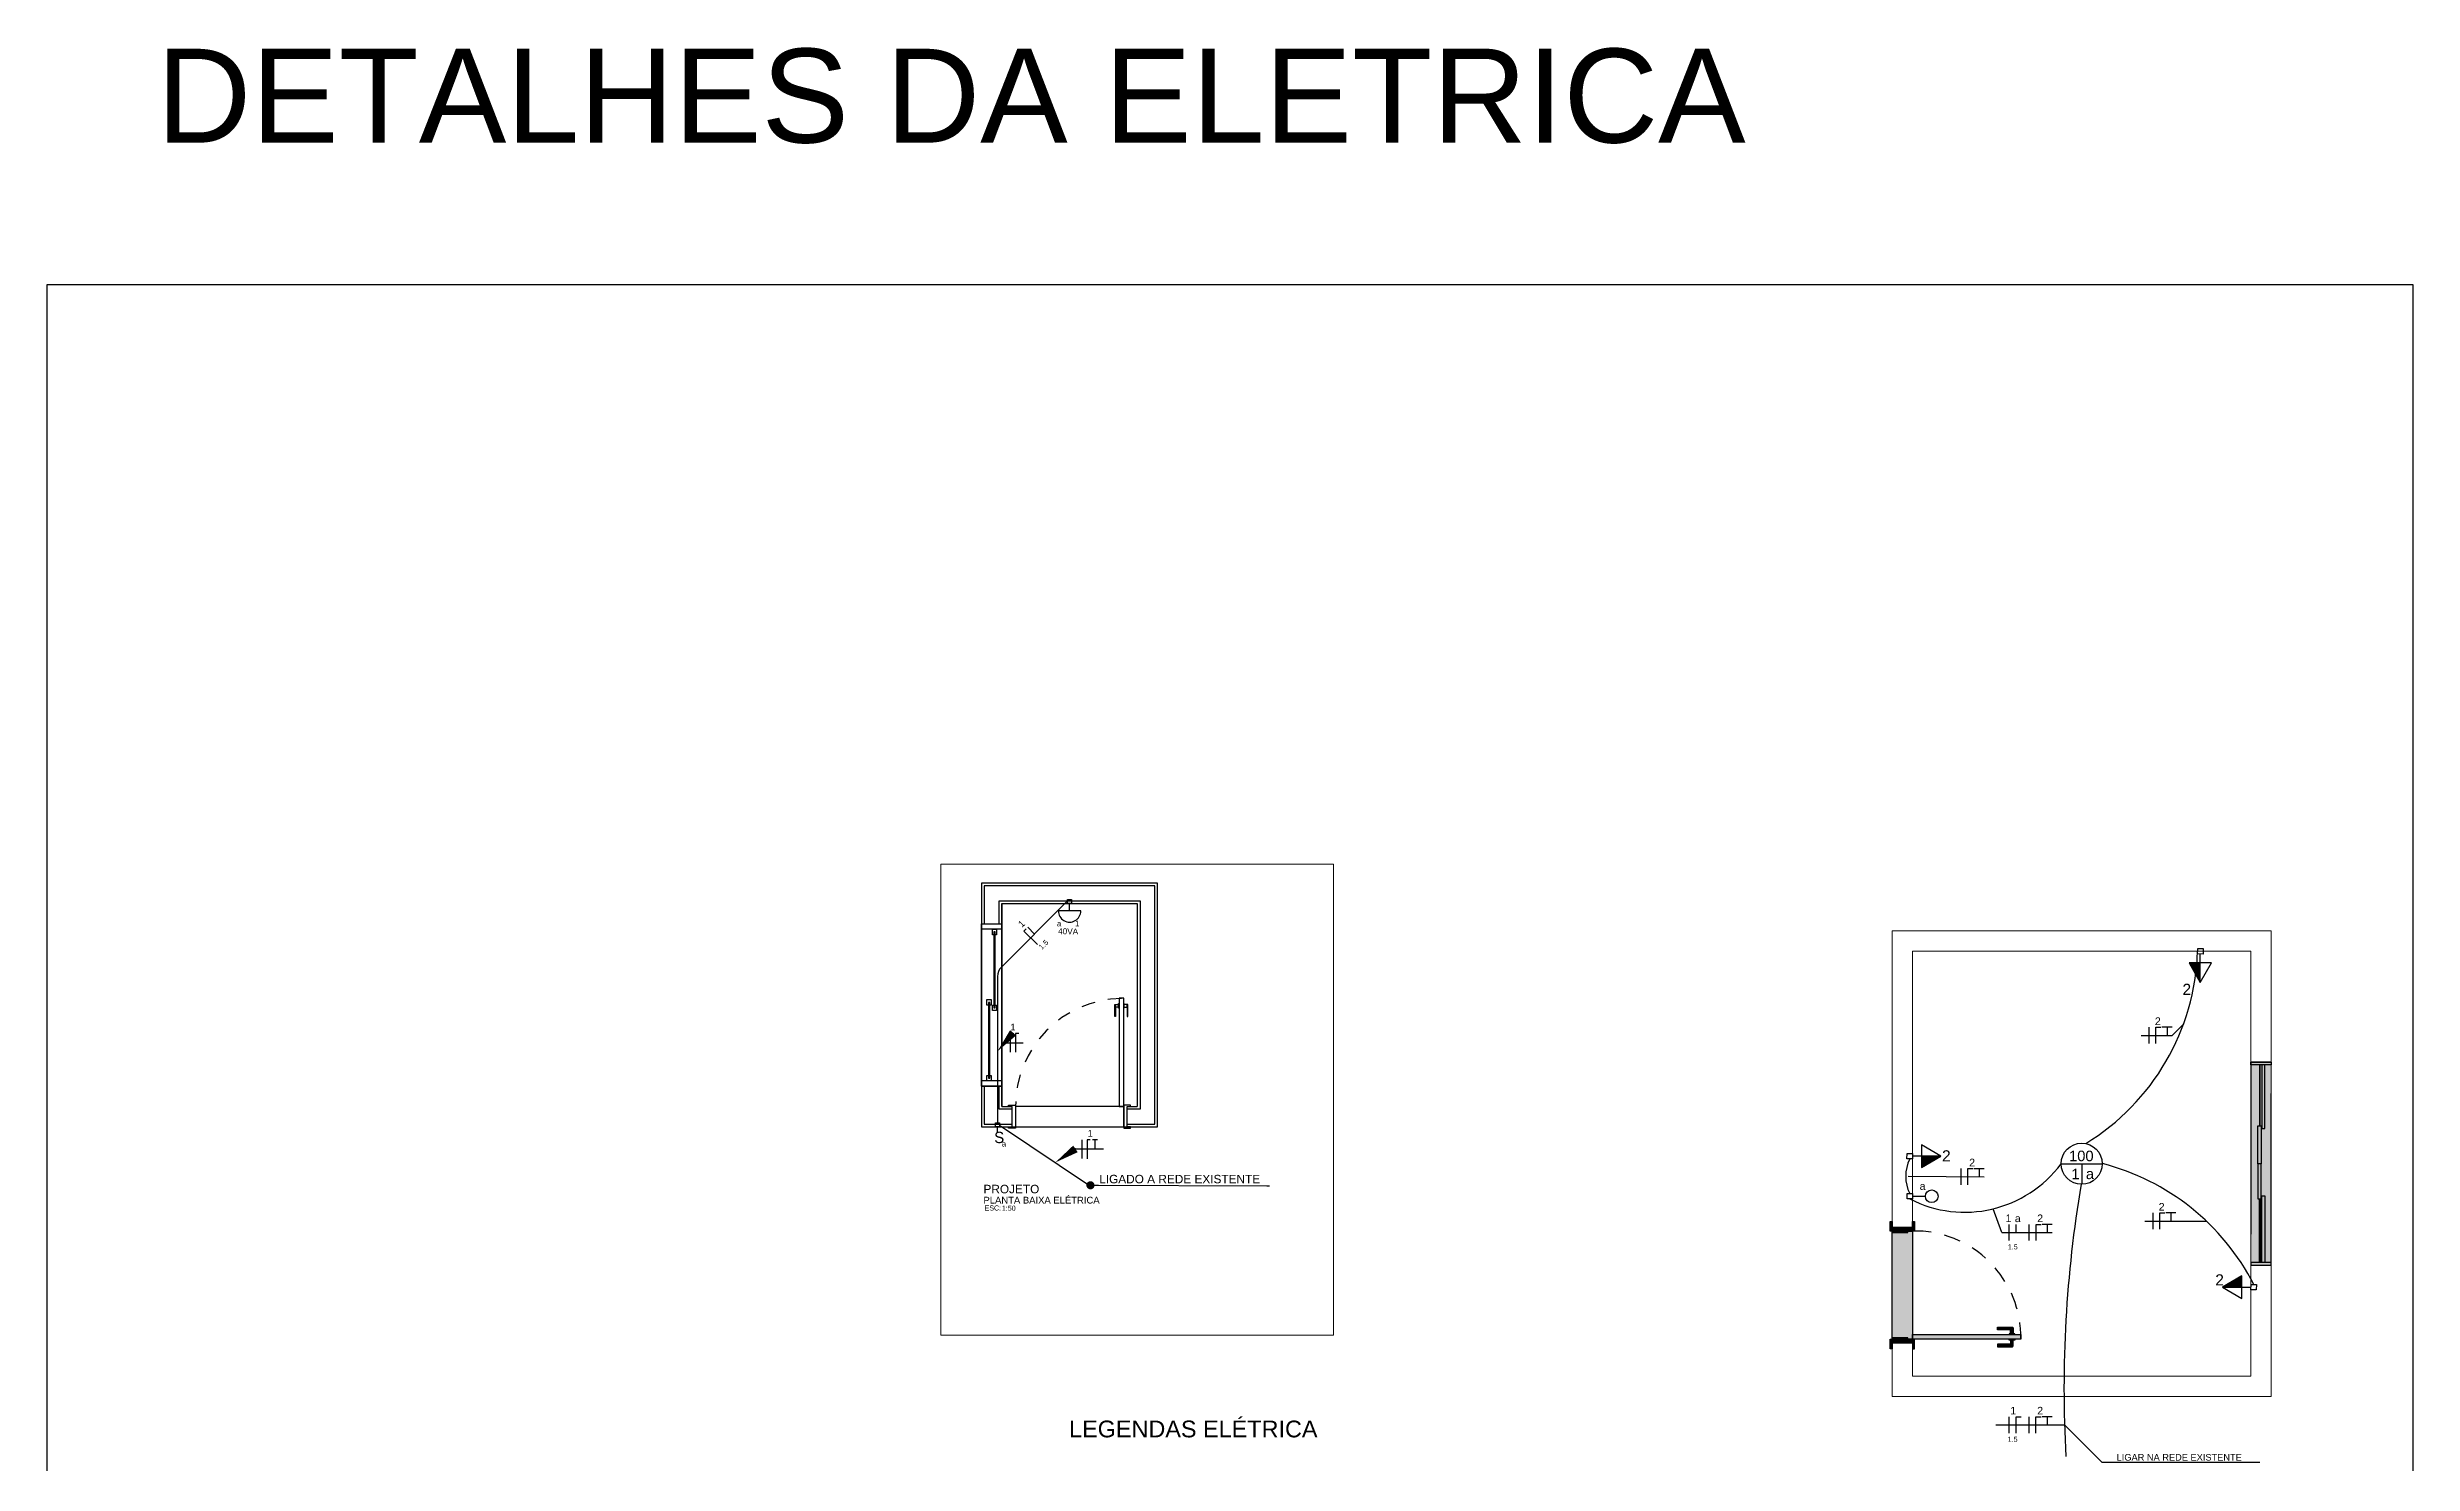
# Model space of a CAD drawing. Header units: inches. Extents: x -409 to -274, y -29 to 11.
# Drawn here: x -314.61 to -297.14, y -10.56 to -0.09 of the extents above; entities that cross this region are included whole.
import ezdxf
from ezdxf import colors
from ezdxf.entities.mleader import LeaderData, LeaderLine
from ezdxf.enums import TextEntityAlignment as Align
from ezdxf.math import Vec2, Vec3

# ---------------------------------------------------------------- set-up
doc = ezdxf.new("R2010")
doc.units = ezdxf.units.IN
doc.header["$MEASUREMENT"] = 0
for name, pattern in [('DASHED2', [9.525, 6.35, -3.175]), ('HIDDEN', [0.375, 0.25, -0.125]), ('HIDDEN2', [0.1875, 0.125, -0.0625])]:
    doc.linetypes.add(name, pattern=pattern)
doc.layers.get('0').update_dxf_attribs({"color": 8})
for name, color, linetype in [('.10', 1, 'Continuous'), ('AQ-COTAS - MÓVEIS', 8, 'Continuous'), ('AR-ALV-CRT', 4, 'Continuous'), ('ARQ-COTA-25', 12, 'Continuous'), ('ARQ-COTA-50', 1, 'Continuous'), ('ARQ-PIS', 1, 'Continuous'), ('ARQ-TXT-02', 2, 'Continuous'), ('ARQ-TXT-03', 3, 'Continuous'), ('ARQ-TXT-04', 4, 'Continuous'), ('ARQ-TXT-LEA', 1, 'Continuous'), ('ARQ-TXT-LEADER', 1, 'Continuous'), ('Camada 1', 7, 'Continuous'), ('DI-Linhas_do_quadro', 1, 'Continuous'), ('EL-Textos_pontos', 2, 'Continuous'), ('ELE-VT3', 30, 'Continuous'), ('FO-TÍTULOS', 1, 'Continuous'), ('matriz', 1, 'Continuous'), ('R- ANOTAÇÕES', 3, 'Continuous'), ('Texto', 3, 'Continuous')]:
    doc.layers.add(name, color=color, linetype=linetype)
doc.layers.add('QUAD_LIMITES', color=2, linetype='Continuous', lineweight=0)
doc.styles.add('Annotative', font='arial.ttf')
doc.styles.add('Arial', font='ARIALUNI.ttf')
doc.styles.add('ARIAL 1mm', font='arial.ttf', dxfattribs={"height": 0.1})
doc.styles.add('ELE-SIMB-12MM', font='arial.ttf', dxfattribs={"height": 0.12})
doc.styles.add('Romans', font='romans.shx')
doc.styles.get("Standard").update_dxf_attribs({"font": 'arial.ttf'})
doc.styles.add('Swiss LT', font='swissl.ttf')
doc.dimstyles.new('1-75', dxfattribs={"dimtxt": 0.14, "dimasz": 0.06, "dimexe": 0.01, "dimexo": 0.05, "dimgap": 0.05, "dimtad": 1, "dimzin": 4, "dimdsep": 46, "dimtxsty": 'Annotative', "dimblk": 'ARCHTICK', "dimcen": 0.09, "dimclrd": 10, "dimclre": 10, "dimclrt": 2, "dimadec": 0, "dimazin": 0, "dimtfac": 1, "dimtix": 1, "dimtofl": 0, "dimtmove": 0, "dimatfit": 3, "dimldrblk": 'DOT', "dimfxl": 0.1, "dimfxlon": 1, "dimtolj": 1, "dimtzin": 0, "dimarcsym": 0})

# ---------------------------------------------------------------- blocks, each defined once
blk = doc.blocks.new('*U582')
at = {"layer": 'ARQ-TXT-02', "insert": (0.231, 0.171), "char_height": 0.0375, "attachment_point": 1, "style": 'Arial'}
blk.add_mtext_dynamic_manual_height_columns('ESC:', width=0.00172, gutter_width=0.312, heights=[0], dxfattribs=at)
at = {"layer": 'ARQ-TXT-02', "style": 'Arial'}
blk.add_attdef('ESCALA', (0.359, 0.132), '', height=0.0375, dxfattribs=at)
at = {"layer": 'ARQ-TXT-03', "style": 'Arial'}
blk.add_attdef('DESENHO', (0.223, 0.185), '', height=0.05, dxfattribs=at)
at = {"layer": 'ARQ-TXT-04', "style": 'Arial'}
blk.add_attdef('MATÉRIA', text='', height=0.0625, dxfattribs=at).set_placement((0.223, 0.242), align=Align.BOTTOM_LEFT)
blk = doc.blocks.new('*U504')
at = {"layer": 'ELE-VT3'}
blk.add_lwpolyline([(-0.026, 0.026), (0.026, 0.026), (0.026, -0.026), (-0.026, -0.026)], close=True, dxfattribs=at)
blk.add_lwpolyline([(0.026, 0), (0.154, 0)], dxfattribs=at)
blk.add_circle((0.217, 0), 0.0623, dxfattribs=at)
at = {"layer": 'ELE-VT3', "style": 'ARIAL 1mm'}
blk.add_attdef('A', text='', height=0.075, dxfattribs=at).set_placement((0.127, 0.1), align=Align.MIDDLE_CENTER)
blk = doc.blocks.new('*U507')
for p, q in [((-0.0685, 0), (-0.0123, 0)), ((-0.0404, 0), (-0.0404, -0.0281))]:
    blk.add_line(p, q)
blk.add_circle((-0.0404, 0), 0.0281)
at = {"style": 'ELE-SIMB-12MM'}
blk.add_attdef('POTENCIA', text='', height=0.0144, dxfattribs=at).set_placement((-0.0409, 0.0035), align=Align.CENTER)
blk.add_attdef('CIRCUITO', text='', height=0.0144, dxfattribs=at).set_placement((-0.0433, -0.0212), align=Align.RIGHT)
blk.add_attdef('INTERRUPTOR', (-0.0347, -0.021), '', height=0.0144, dxfattribs=at)
blk = doc.blocks.new('*U505')
at = {"ltscale": 0.01}
h = blk.add_hatch(color=256, dxfattribs=at)
h.dxf.hatch_style = 1
h.paths.add_polyline_path([(0.306, 0.191), (0.196, 0.191), (0.306, 0)])
blk.add_lwpolyline([(0.281, 0.333), (0.334, 0.332), (0.333, 0.279), (0.28, 0.28)], close=True, dxfattribs=at)
for points in [[(0.306, 0), (0.306, 0.28)], [(0.306, 0), (0.306, 0.28)], [(0.306, 0), (0.306, 0.28)], [(0.417, 0.191), (0.196, 0.191), (0.306, 0), (0.417, 0.191)], [(0.417, 0.191), (0.196, 0.191), (0.306, 0), (0.417, 0.191)], [(0.417, 0.191), (0.196, 0.191), (0.306, 0), (0.417, 0.191)]]:
    blk.add_lwpolyline(points, dxfattribs=at)
at = {"style": 'ARIAL 1mm'}
blk.add_attdef('1', text='', height=0.11, dxfattribs=at).set_placement((0.287, -0.073), align=Align.MIDDLE_CENTER)
blk = doc.blocks.new('*U506')
at = {"ltscale": 0.01}
h = blk.add_hatch(color=256, dxfattribs=at)
h.dxf.hatch_style = 1
h.paths.add_polyline_path([(0.115, 0), (0.115, -0.111), (0.306, 0)])
blk.add_lwpolyline([(-0.027, -0.026), (-0.026, 0.027), (0.027, 0.026), (0.026, -0.027)], close=True, dxfattribs=at)
for points in [[(0.115, 0.11), (0.115, -0.111), (0.306, 0), (0.115, 0.11)], [(0.115, 0.11), (0.115, -0.111), (0.306, 0), (0.115, 0.11)], [(0.115, 0.11), (0.115, -0.111), (0.306, 0), (0.115, 0.11)], [(0.306, 0), (0.026, 0)], [(0.306, 0), (0.026, 0)], [(0.306, 0), (0.026, 0)]]:
    blk.add_lwpolyline(points, dxfattribs=at)
at = {"style": 'ARIAL 1mm'}
blk.add_attdef('1', text='', height=0.11, dxfattribs=at).set_placement((0.287, -0.073), align=Align.MIDDLE_CENTER)
blk = doc.blocks.new('*U503')
at = {"ltscale": 0.01}
h = blk.add_hatch(color=256, dxfattribs=at)
h.dxf.hatch_style = 1
h.paths.add_polyline_path([(0.498, 0), (0.498, 0.11), (0.306, 0)])
for points in [[(0.498, -0.111), (0.498, 0.11), (0.306, 0), (0.498, -0.111)], [(0.498, -0.111), (0.498, 0.11), (0.306, 0), (0.498, -0.111)], [(0.498, -0.111), (0.498, 0.11), (0.306, 0), (0.498, -0.111)], [(0.306, 0), (0.586, 0)], [(0.306, 0), (0.586, 0)], [(0.306, 0), (0.586, 0)]]:
    blk.add_lwpolyline(points, dxfattribs=at)
blk.add_lwpolyline([(0.64, 0.025), (0.639, -0.028), (0.586, -0.027), (0.587, 0.026)], close=True, dxfattribs=at)
at = {"style": 'ARIAL 1mm'}
blk.add_attdef('1', text='', height=0.11, dxfattribs=at).set_placement((0.287, -0.073), align=Align.MIDDLE_CENTER)
blk = doc.blocks.new('*U502')
at = {"true_color": 0x939598}
h = blk.add_hatch(color=252, dxfattribs=at)
h.dxf.hatch_style = 1
h.paths.add_polyline_path([(450036.1, 7827588.6), (450036.1, 7827573.6), (450186.1, 7827573.6), (450186.1, 7827588.6)])
at = {"color": 252, "linetype": 'DASHED2', "ltscale": 20}
for points in [[(450036.1, 7827573.6), (450186.1, 7827573.6), (450186.1, 7827588.6), (450036.1, 7827588.6)], [(450038.1, 7827579.8), (450083.1, 7827579.8), (450083.1, 7827580.4), (450038.1, 7827580.4)], [(450137.1, 7827580.4), (450184.1, 7827580.4), (450184.1, 7827579.8), (450137.1, 7827579.8)]]:
    blk.add_lwpolyline(points, close=True, dxfattribs=at)
for points in [[(450036.1, 7827588.6), (450038.1, 7827588.6), (450038.1, 7827573.6), (450036.1, 7827573.6)], [(450038.1, 7827581.5), (450085.1, 7827581.5), (450085.1, 7827583.9), (450038.1, 7827583.9)], [(450083.1, 7827581), (450111.1, 7827581), (450111.1, 7827578.6), (450083.1, 7827578.6)], [(450137.1, 7827581), (450111.1, 7827581), (450111.1, 7827578.6), (450137.1, 7827578.6)], [(450184.1, 7827581.5), (450134.9, 7827581.5), (450134.9, 7827583.9), (450184.1, 7827583.9)], [(450186.1, 7827588.6), (450184.1, 7827588.6), (450184.1, 7827573.6), (450186.1, 7827573.6)]]:
    blk.add_lwpolyline(points, close=True)
blk = doc.blocks.new('*U501')
h = blk.add_hatch(color=33)
h.dxf.hatch_style = 1
h.paths.add_polyline_path([(0.125, 0.015), (0.125, 0), (0.055, 0), (0.055, 0.015)])
at = {"true_color": 0xc7c8ca}
h = blk.add_hatch(color=9, dxfattribs=at)
h.dxf.hatch_style = 1
h.paths.add_polyline_path([(0.125, -0.15), (0.925, -0.15), (0.925, 0), (0.125, 0)])
h = blk.add_hatch(color=33)
h.dxf.hatch_style = 1
h.paths.add_polyline_path([(0.95, -0.15), (0.925, -0.15), (0.925, -0.115), (0.915, -0.115), (0.915, 0), (0.95, 0)])
h = blk.add_hatch(color=33)
h.dxf.hatch_style = 1
h.paths.add_polyline_path([(0.995, 0), (0.925, 0), (0.925, 0.015), (0.995, 0.015)])
h = blk.add_hatch(color=33)
h.dxf.hatch_style = 1
h.paths.add_polyline_path([(0.125, -0.15), (0.125, -0.165), (0.055, -0.165), (0.055, -0.15)])
h = blk.add_hatch(color=33)
h.dxf.hatch_style = 1
h.paths.add_polyline_path([(0.1, 0), (0.135, 0), (0.135, -0.115), (0.125, -0.115), (0.125, -0.15), (0.1, -0.15)])
h = blk.add_hatch(color=33)
h.dxf.hatch_style = 1
h.paths.add_polyline_path([(0.16, -0.15), (0.16, -0.95), (0.125, -0.95), (0.125, -0.15)])
h = blk.add_hatch(color=33)
h.dxf.hatch_style = 1
h.paths.add_polyline_path([(0.995, -0.15), (0.995, -0.165), (0.925, -0.165), (0.925, -0.15)])
h = blk.add_hatch(color=9, dxfattribs=at)
h.dxf.hatch_style = 1
h.paths.add_polyline_path([(0.09, -0.87, 0.414214), (0.095, -0.875), (0.119, -0.875), (0.119, -0.895), (0.08, -0.895, -0.414214), (0.07, -0.885), (0.07, -0.778), (0.09, -0.778)])
h.paths.add_polyline_path([(0.125, -0.907), (0.119, -0.907), (0.119, -0.865), (0.125, -0.865)])
h.paths.add_polyline_path([(0.166, -0.907), (0.16, -0.907), (0.16, -0.865), (0.166, -0.865)])
h.paths.add_polyline_path([(0.215, -0.885, -0.414214), (0.205, -0.895), (0.166, -0.895), (0.166, -0.875), (0.19, -0.875, 0.414214), (0.195, -0.87), (0.195, -0.778), (0.215, -0.778)])
for points in [[(0.125, 0), (0.055, 0), (0.055, 0.015), (0.125, 0.015)], [(0.995, 0), (0.925, 0), (0.925, 0.015), (0.995, 0.015)], [(0.125, -0.15), (0.055, -0.15), (0.055, -0.165), (0.125, -0.165)], [(0.16, -0.15), (0.16, -0.95), (0.125, -0.95), (0.125, -0.15)], [(0.995, -0.165), (0.925, -0.165), (0.925, -0.15), (0.995, -0.15)], [(0.125, -0.907), (0.119, -0.907), (0.119, -0.865), (0.125, -0.865)], [(0.16, -0.907), (0.166, -0.907), (0.166, -0.865), (0.16, -0.865)]]:
    blk.add_lwpolyline(points, close=True)
at = {"color": 251, "true_color": 0x636466}
blk.add_lwpolyline([(0.125, 0), (0.925, 0), (0.925, -0.15), (0.125, -0.15)], close=True, dxfattribs=at)
for points in [[(0.95, -0.15), (0.95, 0), (0.915, 0), (0.915, -0.115), (0.925, -0.115), (0.925, -0.15), (0.95, -0.15)], [(0.125, -0.15), (0.125, -0.115), (0.135, -0.115), (0.135, 0), (0.1, 0), (0.1, -0.15), (0.125, -0.15)]]:
    blk.add_lwpolyline(points)
at = {"color": 252, "linetype": 'HIDDEN2'}
blk.add_lwpolyline([(0.925, -0.15, -0.427374), (0.125, -0.95), (0.125, -0.15)], format="xyb", dxfattribs=at)
for points in [[(0.07, -0.778), (0.07, -0.885, 0.414214), (0.08, -0.895), (0.119, -0.895), (0.119, -0.875), (0.095, -0.875, -0.414214), (0.09, -0.87), (0.09, -0.778)], [(0.215, -0.778), (0.215, -0.885, -0.414214), (0.205, -0.895), (0.166, -0.895), (0.166, -0.875), (0.19, -0.875, 0.414214), (0.195, -0.87), (0.195, -0.778)]]:
    blk.add_lwpolyline(points, format="xyb", close=True)
blk = doc.blocks.new('_ArchTick')
at = {"color": 0, "linetype": 'ByBlock', "const_width": 0.15}
blk.add_lwpolyline([(-0.5, -0.5), (0.5, 0.5)], dxfattribs=at)
blk = doc.blocks.new('DOT')
at = {"layer": 'AQ-COTAS - MÓVEIS', "color": 0, "linetype": 'ByBlock'}
blk.add_line((-0.5, 0), (-1, 0), dxfattribs=at)
at = {"layer": 'AQ-COTAS - MÓVEIS', "color": 0, "linetype": 'ByBlock', "const_width": 0.5}
blk.add_lwpolyline([(-0.25, 0, 1), (0.25, 0, 1)], format="xyb", close=True, dxfattribs=at)

msp = doc.modelspace()

# ---------------------------------------------------------------- linework, layer by layer
at = {"layer": '.10', "color": 251, "true_color": 0x636466}
for p, q in [((-307.709, -6.268), (-307.709, -7.768)), ((-306.409, -6.268), (-307.709, -6.268)), ((-306.409, -8.068), (-306.409, -6.268)), ((-307.689, -6.288), (-307.689, -6.568)), ((-306.429, -6.288), (-307.689, -6.288)), ((-307.579, -6.568), (-307.579, -6.398)), ((-307.579, -6.398), (-306.539, -6.398)), ((-307.559, -6.418), (-307.559, -7.918)), ((-307.559, -7.918), (-307.559, -6.418)), ((-307.559, -6.418), (-306.559, -6.418)), ((-306.559, -6.418), (-306.559, -7.918)), ((-306.539, -6.398), (-306.539, -7.938)), ((-306.429, -8.048), (-306.429, -6.288)), ((-307.709, -7.768), (-307.709, -8.068)), ((-307.689, -7.768), (-307.689, -8.048)), ((-307.579, -7.938), (-307.579, -7.768)), ((-307.484, -7.938), (-307.579, -7.938)), ((-307.559, -7.918), (-307.484, -7.918)), ((-306.634, -7.918), (-306.559, -7.918)), ((-306.539, -7.938), (-306.634, -7.938)), ((-307.709, -8.068), (-306.409, -8.068)), ((-307.689, -8.048), (-307.484, -8.048)), ((-307.689, -8.068), (-307.579, -8.068)), ((-306.634, -8.048), (-306.429, -8.048))]:
    msp.add_line(p, q, dxfattribs=at)
at = {"color": 1, "transparency": 33554687}
msp.add_lwpolyline([(-307.074, -6.398), (-307.563, -6.887, 0.198912), (-307.592, -6.958), (-307.592, -8.039)], format="xyb", dxfattribs=at)
msp.add_lwpolyline([(-307.577, -8.054), (-306.913, -8.5)], dxfattribs=at)
for centre, radius, start, end in [((-300.457, -6.715), 1.729, 301.4175, 358.1844), ((-300.6, -8.432), 0.285, 153.4262, 206.7065), ((-300.449, -7.811), 0.887, 242.7637, 323.4029), ((-299.864, -10.027), 1.742, 27.1771, 75.6641), ((-290.653, -10.002), 9.063, 170.4047, 183.1736)]:
    msp.add_arc(centre, radius, start, end, dxfattribs=at)
at = {"layer": 'AR-ALV-CRT', "color": 251, "lineweight": 5, "true_color": 0x636466}
for points in [[(-298.185, -6.62), (-300.985, -6.62), (-300.985, -10.06), (-298.185, -10.06)], [(-300.835, -6.77), (-298.335, -6.77), (-298.335, -9.91), (-300.835, -9.91)]]:
    msp.add_lwpolyline(points, close=True, dxfattribs=at)
at = {"layer": 'ARQ-PIS', "color": 4, "linetype": 'ByBlock'}
msp.add_lwpolyline([(-314.608, -1.844), (-297.141, -1.844), (-297.141, -21.921), (-314.608, -21.921)], close=True, dxfattribs=at)
at = {"layer": 'DI-Linhas_do_quadro', "linetype": 'Continuous', "transparency": 33554687}
msp.add_line((-298.269, -10.547), (-299.435, -10.547), dxfattribs=at)
msp.add_lwpolyline([(-299.435, -10.547), (-299.712, -10.269)], dxfattribs=at)
at = {"layer": 'ELE-VT3'}
for p, q in [((-299.147, -7.392), (-298.918, -7.392)), ((-300.866, -8.432), (-300.305, -8.436)), ((-300.176, -8.848), (-299.802, -8.848)), ((-300.069, -8.848), (-300.069, -8.788)), ((-299.118, -8.763), (-298.667, -8.763)), ((-300.219, -10.269), (-299.712, -10.269))]:
    msp.add_line(p, q, dxfattribs=at)
at = {"layer": 'ELE-VT3', "transparency": 33554687}
for p, q in [((-307.607, -8.039), (-307.577, -8.039)), ((-307.607, -8.068), (-307.607, -8.039)), ((-307.577, -8.068), (-307.607, -8.068)), ((-307.592, -8.106), (-307.592, -8.068)), ((-307.577, -8.039), (-307.577, -8.068))]:
    msp.add_line(p, q, dxfattribs=at)
msp.add_lwpolyline([(-307.074, -6.418), (-307.074, -6.389), (-307.044, -6.389), (-307.044, -6.418)], close=True, dxfattribs=at)
for points in [[(-307.059, -6.472), (-307.059, -6.418)], [(-306.976, -6.472), (-307.142, -6.472)]]:
    msp.add_lwpolyline(points, dxfattribs=at)
at = {"layer": 'ELE-VT3'}
for points in [[(-307.379, -6.605), (-307.396, -6.621), (-307.297, -6.72)], [(-307.318, -6.643), (-307.368, -6.593)], [(-299.09, -7.332), (-299.09, -7.452)], [(-299.038, -7.452), (-299.038, -7.332), (-299, -7.332)], [(-298.918, -7.332), (-298.993, -7.332)], [(-298.955, -7.332), (-298.955, -7.392)], [(-298.918, -7.392), (-298.832, -7.306)], [(-307.495, -7.517), (-307.495, -7.377)], [(-307.435, -7.378), (-307.459, -7.378), (-307.459, -7.517)], [(-306.965, -8.302), (-306.965, -8.163)], [(-306.906, -8.163), (-306.929, -8.163), (-306.929, -8.303)], [(-306.89, -8.161), (-306.853, -8.161)], [(-306.871, -8.231), (-306.871, -8.161)], [(-300.477, -8.376), (-300.477, -8.496)], [(-300.425, -8.496), (-300.425, -8.376), (-300.387, -8.376)], [(-300.305, -8.377), (-300.38, -8.377)], [(-300.342, -8.377), (-300.342, -8.437)], [(-300.176, -8.848), (-300.239, -8.673)], [(-299.061, -8.703), (-299.061, -8.823)], [(-299.009, -8.823), (-299.009, -8.703), (-298.971, -8.703)], [(-298.889, -8.703), (-298.964, -8.703)], [(-298.926, -8.703), (-298.926, -8.763)], [(-300.122, -8.788), (-300.122, -8.908)], [(-299.975, -8.788), (-299.975, -8.908)], [(-299.922, -8.908), (-299.922, -8.788), (-299.885, -8.788)], [(-299.802, -8.788), (-299.877, -8.788)], [(-299.84, -8.788), (-299.84, -8.848)], [(-300.122, -10.209), (-300.122, -10.329)], [(-300.07, -10.329), (-300.07, -10.209), (-300.032, -10.209)], [(-299.975, -10.209), (-299.975, -10.329)], [(-299.923, -10.329), (-299.923, -10.209), (-299.885, -10.209)], [(-299.803, -10.209), (-299.878, -10.209)], [(-299.84, -10.209), (-299.84, -10.269)]]:
    msp.add_lwpolyline(points, dxfattribs=at)
at = {"layer": 'ELE-VT3', "transparency": 33554687}
msp.add_arc((-307.059, -6.472), 0.083, 179.9946, 359.9946, dxfattribs=at)
at = {"layer": 'matriz', "color": 8, "linetype": 'DASHED2', "ltscale": 20}
for points in [[(-307.559, -6.568), (-307.559, -7.768), (-307.709, -7.768), (-307.709, -6.568)], [(-307.619, -6.628), (-307.619, -7.188), (-307.609, -7.188), (-307.609, -6.628)], [(-307.659, -7.148), (-307.659, -7.708), (-307.649, -7.708), (-307.649, -7.148)]]:
    msp.add_lwpolyline(points, close=True, dxfattribs=at)
at = {"layer": 'matriz', "color": 8}
for points in [[(-307.559, -6.568), (-307.559, -6.608), (-307.709, -6.608), (-307.709, -6.568)], [(-307.599, -6.608), (-307.599, -6.648), (-307.629, -6.648), (-307.629, -6.608)], [(-307.639, -7.128), (-307.639, -7.168), (-307.669, -7.168), (-307.669, -7.128)], [(-306.659, -7.118), (-306.694, -7.118), (-306.694, -7.918), (-306.659, -7.918)], [(-307.629, -7.208), (-307.629, -7.168), (-307.599, -7.168), (-307.599, -7.208)], [(-307.559, -7.768), (-307.559, -7.728), (-307.709, -7.728), (-307.709, -7.768)], [(-307.669, -7.728), (-307.669, -7.688), (-307.639, -7.688), (-307.639, -7.728)], [(-306.659, -7.918), (-307.459, -7.918), (-307.459, -8.068), (-306.659, -8.068)]]:
    msp.add_lwpolyline(points, close=True, dxfattribs=at)
for points in [[(-306.694, -7.191), (-306.697, -7.191), (-306.697, -7.183), (-306.719, -7.183), (-306.719, -7.253), (-306.724, -7.253), (-306.724, -7.163), (-306.697, -7.163), (-306.697, -7.156), (-306.694, -7.156)], [(-306.659, -7.191), (-306.656, -7.191), (-306.656, -7.183), (-306.634, -7.183), (-306.634, -7.253), (-306.629, -7.253), (-306.629, -7.163), (-306.656, -7.163), (-306.656, -7.156), (-306.659, -7.156)], [(-306.719, -7.183), (-306.719, -7.163)], [(-306.697, -7.183), (-306.697, -7.163)], [(-306.656, -7.183), (-306.656, -7.163)], [(-306.634, -7.183), (-306.634, -7.163)], [(-307.509, -7.908), (-307.459, -7.908), (-307.459, -8.078), (-307.509, -8.078), (-307.509, -8.068), (-307.484, -8.068), (-307.484, -7.918), (-307.509, -7.918), (-307.509, -7.908)], [(-306.609, -7.908), (-306.659, -7.908), (-306.659, -8.078), (-306.609, -8.078), (-306.609, -8.068), (-306.634, -8.068), (-306.634, -7.918), (-306.609, -7.918), (-306.609, -7.908)]]:
    msp.add_lwpolyline(points, dxfattribs=at)
at = {"layer": 'matriz', "color": 8, "linetype": 'HIDDEN', "ltscale": 0.3}
msp.add_arc((-306.659, -7.918), 0.8, 91.2676, 180, dxfattribs=at)
at = {"layer": 'QUAD_LIMITES'}
msp.add_lwpolyline([(-308.009, -6.126), (-305.111, -6.126), (-305.111, -9.607), (-308.009, -9.607)], close=True, dxfattribs=at)

# ---------------------------------------------------------------- block references
at = {"layer": 'ARQ-COTA-25', "ltscale": 0.0019, "transparency": 33554687}
msp.add_blockref('*U582', (-307.918, -8.819), dxfattribs=at).add_auto_attribs({'ESCALA': '1:50', 'DESENHO': 'PLANTA BAIXA ELÉTRICA', 'MATÉRIA': 'PROJETO'})
at = {"layer": 'Camada 1', "color": 7, "true_color": 0xffffff, "xscale": 0.01000000000000002, "yscale": 0.01000000000000002, "zscale": 0.01000000000000002, "rotation": 270}
msp.add_blockref('*U502', (-78574.071, 4492.771), dxfattribs=at)
at = {"layer": 'Camada 1', "color": 7, "true_color": 0xffffff, "transparency": 33554687, "rotation": 90}
msp.add_blockref('*U501', (-300.985, -9.762), dxfattribs=at)
at = {"layer": 'ELE-VT3', "xscale": 0.7500000000000127, "yscale": 0.7500000000000127, "zscale": 0.7500000000000127}
for name, p in [('*U505', (-298.939, -7)), ('*U506', (-300.855, -8.284)), ('*U503', (-298.775, -9.251))]:
    msp.add_blockref(name, p, dxfattribs=at)
at = {"layer": 'ELE-VT3'}
for name, p, xscale, yscale, zscale, values in [('*U507', (-299.367, -8.34), 5.4, 5.4, 5.4, {'INTERRUPTOR': 'a', 'POTENCIA': '100', 'CIRCUITO': '1'}), ('*U504', (-300.855, -8.58), 0.75, 0.75, 0.75, {'A': 'a'})]:
    msp.add_blockref(name, p, dxfattribs=dict(at, xscale=xscale, yscale=yscale, zscale=zscale)).add_auto_attribs(values)

# ---------------------------------------------------------------- texts
at = {"layer": 'ARQ-TXT-LEA', "transparency": 33554687, "insert": (-307.291, -6.734), "char_height": 0.03818, "attachment_point": 1, "rotation": 44.445, "style": 'Swiss LT'}
msp.add_mtext_dynamic_manual_height_columns('\\A1;\\pxt19;1.5', width=2.51309, gutter_width=0.424, heights=[0], dxfattribs=at)
at = {"layer": 'ARQ-TXT-LEADER', "color": 160, "insert": (-306.246, -8.422), "char_height": 0.0625, "width": 1.2773, "attachment_point": 2, "style": 'Arial'}
msp.add_mtext('\\A1;LIGADO A REDE EXISTENTE', dxfattribs=at)
at = {"layer": 'EL-Textos_pontos', "transparency": 33554687, "style": 'Arial'}
msp.add_text('LIGAR NA REDE EXISTENTE', height=0.0488, dxfattribs=at).set_placement((-299.327, -10.533))
at = {"layer": 'ELE-VT3', "style": 'Arial'}
for rotation, p in [(43.4779, (-307.387, -6.596)), (359.7893, (-307.477, -7.37)), (359.7893, (-306.907, -8.155))]:
    msp.add_text('1', height=0.0493, rotation=rotation, dxfattribs=at).set_placement(p, align=Align.BOTTOM_CENTER)
at = {"layer": 'ELE-VT3', "transparency": 33554687, "style": 'ARIAL 1mm'}
msp.add_text('40VA', height=0.0433, rotation=359.2525, dxfattribs=at).set_placement((-307.144, -6.644))
at = {"layer": 'ELE-VT3', "transparency": 33554687, "char_height": 0.0419, "rotation": 359.9946}
for s, insert, attachment_point in [('{\\fArial|b0|i0|c0|p18;a}', (-307.153, -6.587), 7), ('{\\fArial|b0|i0|c0|p18;1}', (-306.986, -6.587), 9)]:
    msp.add_mtext(s, dxfattribs=dict(at, insert=insert, attachment_point=attachment_point))
at = {"layer": 'ELE-VT3', "transparency": 33554687, "attachment_point": 1, "style": 'Romans'}
for s, insert, char_height, width in [('{\\fBodoni MT|b0|i0|c0|p18;S}', (-307.616, -8.104), 0.08353, 0.09948), ('{\\fBodoni MT|b0|i0|c0|p18;a}', (-307.559, -8.171), 0.04177, 0.03624)]:
    msp.add_mtext(s, dxfattribs=dict(at, insert=insert, char_height=char_height, width=width))
at = {"layer": 'ELE-VT3', "attachment_point": 1, "style": 'ARIAL 1mm'}
for s, insert, char_height, width in [('a', (-300.079, -8.715), 0.0562, 0.0464), ('1.5', (-300.131, -8.935), 0.0377, 0.03107), ('1.5', (-300.132, -10.356), 0.0377, 0.03107)]:
    msp.add_mtext(s, dxfattribs=dict(at, insert=insert, char_height=char_height, width=width))
at = {"layer": 'ELE-VT3', "style": 'ARIAL 1mm'}
for tag, height, p in [('2', 0.0825, (-298.809, -7.052)), ('2', 0.0562, (-299.023, -7.287)), ('2', 0.0825, (-300.585, -8.282)), ('2', 0.0562, (-300.394, -8.331)), ('1', 0.0562, (-300.126, -8.743)), ('2', 0.0562, (-299.892, -8.743)), ('2', 0.0562, (-298.995, -8.658)), ('2', 0.0825, (-298.567, -9.198)), ('1', 0.0562, (-300.091, -10.164)), ('2', 0.0562, (-299.892, -10.164))]:
    msp.add_attdef(tag, text='1', height=height, dxfattribs=at).set_placement(p, align=Align.MIDDLE_CENTER)
at = {"layer": 'FO-TÍTULOS', "color": 4, "style": 'Arial'}
msp.add_text('DETALHES DA ELETRICA', height=0.69349, dxfattribs=at).set_placement((-302.067, -0.797), align=Align.RIGHT)
at = {"layer": 'Texto', "linetype": 'Continuous', "transparency": 33554687, "style": 'Arial'}
msp.add_text('LEGENDAS ELÉTRICA', height=0.12375, dxfattribs=at).set_placement((-307.063, -10.361))

# ---------------------------------------------------------------- leaders
at = {"layer": 'ARQ-COTA-50', "ltscale": 0.00375}
ml = msp.add_multileader_mtext('Standard', dxfattribs=at)
ml.set_content('', color=256)
ml.set_leader_properties()
ml.build(insert=Vec2(0, 0))
ml.multileader.update_dxf_attribs({"dogleg_length": 0.36, "arrow_head_size": 0.18})
ctx = ml.context
ctx.base_point, ctx.char_height, ctx.arrow_head_size, ctx.landing_gap_size, ctx.plane_origin = Vec3(-307.402, -7.446), 0.18, 0.18, 0.09, Vec3(-307.686, -7.623)
notes = []
notes.append((ctx, [(0, (1, 1, 0), (-307.538, -7.446), (1, 0), 0.136, [(0, [(-307.592, -7.51)], 0, [])])]))
ctx.mtext.insert, ctx.mtext.flow_direction = Vec3(-307.312, -7.356), 5
ml = msp.add_multileader_mtext('Standard', dxfattribs=at)
ml.set_content('', color=256)
ml.set_leader_properties()
ml.build(insert=Vec2(0, 0))
ml.multileader.update_dxf_attribs({"dogleg_length": 0.36, "arrow_head_size": 0.18})
ctx = ml.context
ctx.base_point, ctx.char_height, ctx.arrow_head_size, ctx.landing_gap_size, ctx.plane_origin = Vec3(-306.808, -8.231), 0.18, 0.18, 0.09, Vec3(-307.165, -8.331)
notes.append((ctx, [(0, (1, 1, 0), (-307.017, -8.231), (1, 0), 0.209, [(0, [(-307.165, -8.331)], 0, [])])]))
ctx.mtext.insert, ctx.mtext.flow_direction = Vec3(-306.718, -8.141), 5
at = {"layer": 'R- ANOTAÇÕES'}
msp.add_leader([(-306.905, -8.499), (-305.602, -8.503), (-305.583, -8.503)], dimstyle='1-75', override={"dimgap": 0.05, "dimtad": 0, "dimldrblk": 'DOT'}, dxfattribs=at)
for ctx, leaders in notes:
    for number, flags, end, landing, length, lines in leaders:
        leader = LeaderData()
        leader.index, (leader.has_last_leader_line, leader.has_dogleg_vector, leader.attachment_direction) = number, flags
        leader.last_leader_point, leader.dogleg_vector, leader.dogleg_length = Vec3(end), Vec3(landing), length
        for number, points, colour, breaks in lines:
            line = LeaderLine()
            line.index, line.vertices, line.color, line.breaks = number, Vec3.list(points), colors.encode_raw_color(colour), breaks
            leader.lines.append(line)
        ctx.leaders.append(leader)

doc.saveas('drawing.dxf')
